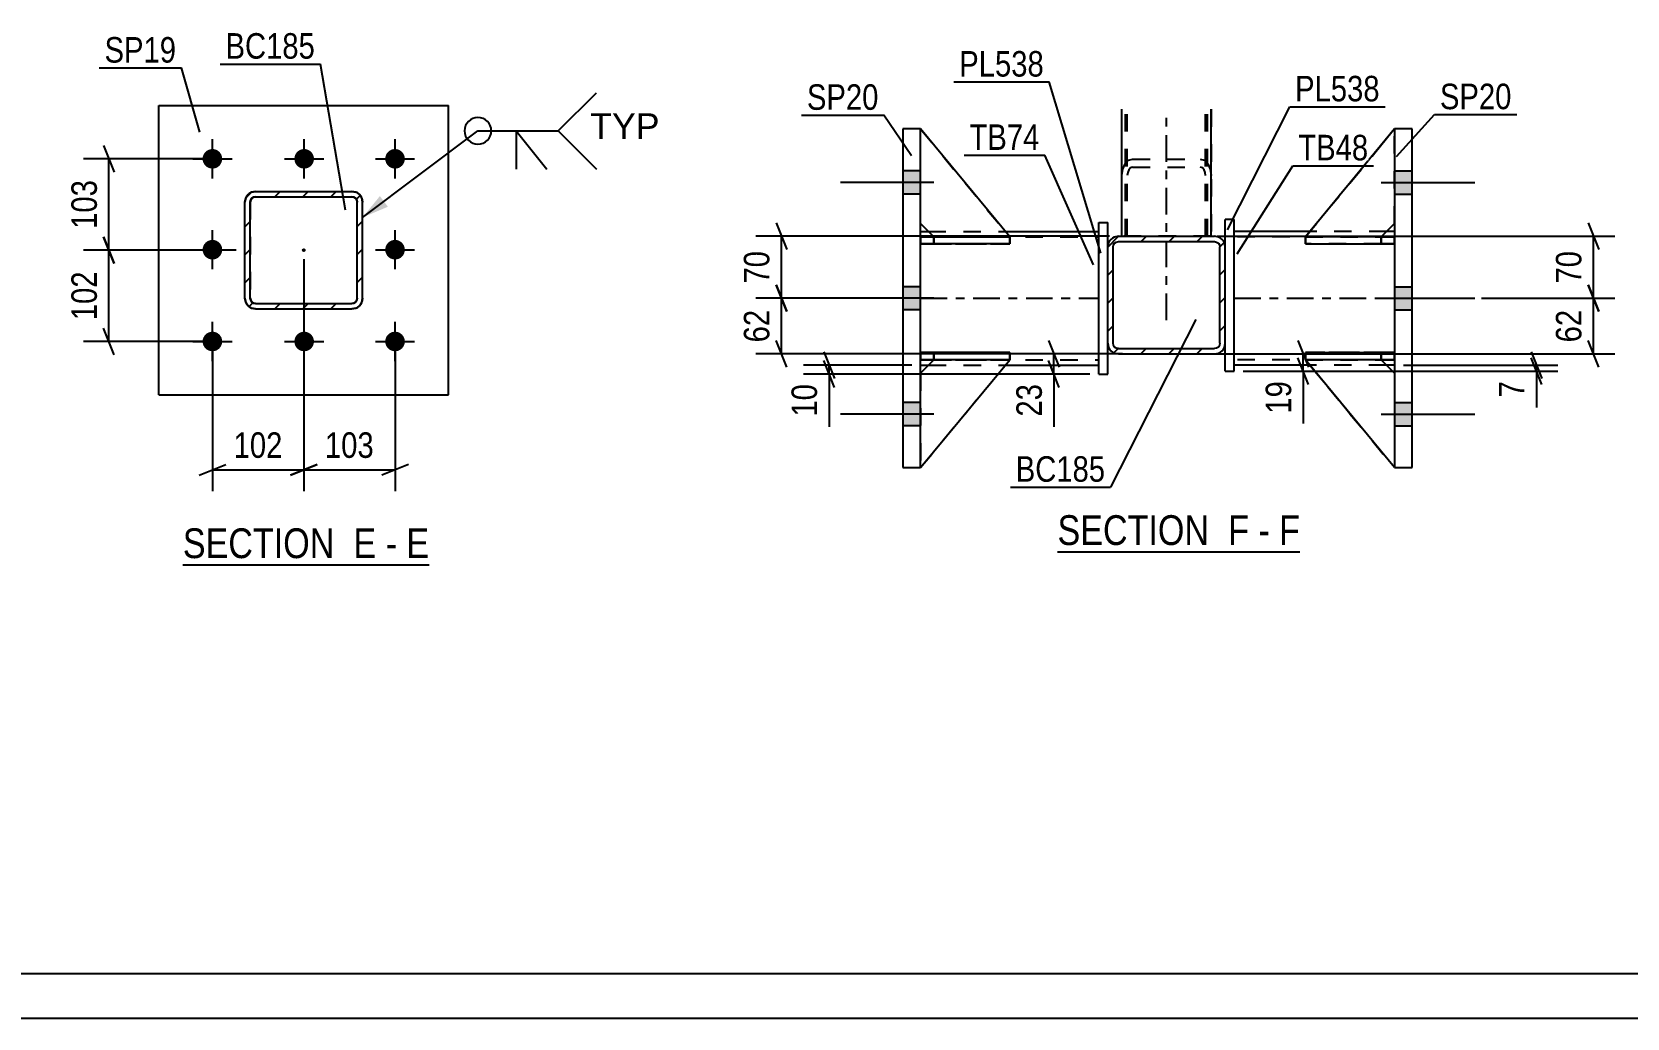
# Model space of a CAD drawing. Header units: millimetres. Extents: x -74 to 767, y -429 to 165.
# Drawn here: x 147.7 to 326.8, y -429 to -318.3 of the extents above; entities that cross this region are included whole.
import ezdxf

# ---------------------------------------------------------------- set-up
doc = ezdxf.new("R2010")
doc.units = ezdxf.units.MM
doc.linetypes.add('DXK_LINE_DOT2', pattern=[3.9198, 1.9599, -1.9599])
doc.linetypes.add('DXK_LINE_DOT3', pattern=[5.9187, 2.979, -0.9799, 0.9799, -0.9799])
doc.styles.add('Arial', font='ARIAL.TTF', dxfattribs={"height": 0.2})
doc.styles.add('Arial Narrow', font='ARIALN.TTF', dxfattribs={"height": 0.2})

# ---------------------------------------------------------------- blocks, each defined once
blk = doc.blocks.new('Unknown-814185593-18 - 1701')
at = {"color": 6, "linetype": 'Continuous'}
blk.add_line((262.83, -376.61), (290.04, -376.61), dxfattribs=at)
at = {"color": 0, "linetype": 'Continuous'}
for points in [[(280.94, -375.86), (280.94, -372.36), (262.83, -372.36), (262.83, -375.86)], [(284.33, -375.86), (284.33, -372.36), (281.99, -372.36), (281.99, -375.86)], [(286.65, -375.86), (286.65, -372.36), (285.38, -372.36), (285.38, -375.86)], [(290.04, -375.86), (290.04, -372.36), (287.7, -372.36), (287.7, -375.86)]]:
    blk.add_wipeout(points, dxfattribs=at)
at = {"color": 7, "linetype": 'Continuous', "style": 'Arial Narrow'}
for s, p in [('SECTION ', (262.83, -375.86)), ('F', (281.99, -375.86)), ('F', (287.7, -375.86)), ('-', (285.38, -375.86))]:
    blk.add_text(s, height=3.34, dxfattribs=at).set_placement(p)
blk = doc.blocks.new('Unknown-814185593-1133')
at = {"color": 5, "linetype": 'Continuous'}
for p, q in [((-69.32, -423.95), (761.68, -423.95)), ((-74.32, -428.95), (766.68, -428.95))]:
    blk.add_line(p, q, dxfattribs=at)
blk = doc.blocks.new('Unknown-814185593-14 - 1373')
at = {"color": 6, "linetype": 'Continuous'}
blk.add_line((164.64, -378.08), (192.29, -378.08), dxfattribs=at)
at = {"color": 0, "linetype": 'Continuous'}
for points in [[(182.75, -377.33), (182.75, -373.83), (164.64, -373.83), (164.64, -377.33)], [(186.36, -377.33), (186.36, -373.83), (183.8, -373.83), (183.8, -377.33)], [(188.68, -377.33), (188.68, -373.83), (187.41, -373.83), (187.41, -377.33)], [(192.29, -377.33), (192.29, -373.83), (189.73, -373.83), (189.73, -377.33)]]:
    blk.add_wipeout(points, dxfattribs=at)
at = {"color": 7, "linetype": 'Continuous', "style": 'Arial Narrow'}
for s, p in [('SECTION ', (164.64, -377.33)), ('E', (183.8, -377.33)), ('E', (189.73, -377.33)), ('-', (187.41, -377.33))]:
    blk.add_text(s, height=3.34, dxfattribs=at).set_placement(p)
blk = doc.blocks.new('Part-814185593-1867 - 1701')
at = {"color": 2, "linetype": 'Continuous'}
for p, q in [((247.46, -340.67), (248.35, -340.67)), ((256.96, -340.67), (267.46, -340.67)), ((247.46, -355.67), (248.37, -355.67)), ((256.97, -355.67), (267.46, -355.67))]:
    blk.add_line(p, q, dxfattribs=at)
at = {"color": 7, "linetype": 'DXK_LINE_DOT2'}
for p, q in [((247.46, -355.67), (247.46, -340.67)), ((247.46, -341.27), (267.46, -341.27)), ((248.35, -340.67), (256.96, -340.67)), ((267.46, -355.67), (267.46, -340.67)), ((247.46, -355.07), (267.46, -355.07)), ((248.37, -355.67), (256.97, -355.67))]:
    blk.add_line(p, q, dxfattribs=at)
at = {"color": 7, "linetype": 'DXK_LINE_DOT3'}
blk.add_line((247.46, -348.17), (267.46, -348.17), dxfattribs=at)
blk = doc.blocks.new('Bolt-814185593-1740 - 1701')
at = {"linetype": 'Continuous'}
for points in [[(302.66, -336.47), (302.66, -333.87), (300.66, -333.87), (300.66, -336.47)], [(302.66, -336.47), (302.66, -333.87), (300.66, -333.87), (300.66, -336.47)], [(302.66, -336.47), (302.66, -333.87), (300.66, -333.87), (300.66, -336.47)], [(302.66, -349.47), (302.66, -346.87), (300.66, -346.87), (300.66, -349.47)], [(302.66, -349.47), (302.66, -346.87), (300.66, -346.87), (300.66, -349.47)], [(302.66, -362.47), (302.66, -359.87), (300.66, -359.87), (300.66, -362.47)], [(302.66, -362.47), (302.66, -359.87), (300.66, -359.87), (300.66, -362.47)], [(302.66, -362.47), (302.66, -359.87), (300.66, -359.87), (300.66, -362.47)]]:
    blk.add_hatch(color=1, dxfattribs=at).paths.add_polyline_path(points)
at = {"color": 1, "linetype": 'Continuous'}
for p, q in [((300.66, -333.87), (302.66, -333.87)), ((300.66, -333.87), (302.66, -333.87)), ((300.66, -333.87), (302.66, -333.87)), ((299.16, -335.17), (309.66, -335.17)), ((299.16, -335.17), (309.66, -335.17)), ((299.16, -335.17), (309.66, -335.17)), ((300.66, -336.47), (302.66, -336.47)), ((300.66, -336.47), (302.66, -336.47)), ((300.66, -336.47), (302.66, -336.47)), ((300.66, -346.87), (302.66, -346.87)), ((300.66, -346.87), (302.66, -346.87)), ((299.16, -348.17), (309.66, -348.17)), ((299.16, -348.17), (309.66, -348.17)), ((300.66, -349.47), (302.66, -349.47)), ((300.66, -349.47), (302.66, -349.47)), ((300.66, -359.87), (302.66, -359.87)), ((300.66, -359.87), (302.66, -359.87)), ((300.66, -359.87), (302.66, -359.87)), ((299.16, -361.17), (309.66, -361.17)), ((299.16, -361.17), (309.66, -361.17)), ((299.16, -361.17), (309.66, -361.17)), ((300.66, -362.47), (302.66, -362.47)), ((300.66, -362.47), (302.66, -362.47)), ((300.66, -362.47), (302.66, -362.47))]:
    blk.add_line(p, q, dxfattribs=at)
blk = doc.blocks.new('Part-814185593-1836 - 1701')
at = {"color": 2, "linetype": 'Continuous'}
for p, q in [((302.66, -329.17), (300.66, -329.17)), ((300.66, -329.17), (300.66, -367.17)), ((302.66, -367.17), (302.66, -329.17)), ((300.66, -367.17), (302.66, -367.17))]:
    blk.add_line(p, q, dxfattribs=at)
blk = doc.blocks.new('Bolt-814185593-1739 - 1701')
at = {"linetype": 'Continuous'}
for points in [[(247.46, -336.47), (247.46, -333.87), (245.46, -333.87), (245.46, -336.47)], [(247.46, -336.47), (247.46, -333.87), (245.46, -333.87), (245.46, -336.47)], [(247.46, -336.47), (247.46, -333.87), (245.46, -333.87), (245.46, -336.47)], [(247.46, -349.47), (247.46, -346.87), (245.46, -346.87), (245.46, -349.47)], [(247.46, -349.47), (247.46, -346.87), (245.46, -346.87), (245.46, -349.47)], [(247.46, -362.47), (247.46, -359.87), (245.46, -359.87), (245.46, -362.47)], [(247.46, -362.47), (247.46, -359.87), (245.46, -359.87), (245.46, -362.47)], [(247.46, -362.47), (247.46, -359.87), (245.46, -359.87), (245.46, -362.47)]]:
    blk.add_hatch(color=1, dxfattribs=at).paths.add_polyline_path(points)
at = {"color": 1, "linetype": 'Continuous'}
for p, q in [((247.46, -333.87), (245.46, -333.87)), ((247.46, -333.87), (245.46, -333.87)), ((247.46, -333.87), (245.46, -333.87)), ((248.96, -335.17), (238.46, -335.17)), ((248.96, -335.17), (238.46, -335.17)), ((248.96, -335.17), (238.46, -335.17)), ((247.46, -336.47), (245.46, -336.47)), ((247.46, -336.47), (245.46, -336.47)), ((247.46, -336.47), (245.46, -336.47)), ((247.46, -346.87), (245.46, -346.87)), ((247.46, -346.87), (245.46, -346.87)), ((248.96, -348.17), (238.46, -348.17)), ((248.96, -348.17), (238.46, -348.17)), ((247.46, -349.47), (245.46, -349.47)), ((247.46, -349.47), (245.46, -349.47)), ((247.46, -359.87), (245.46, -359.87)), ((247.46, -359.87), (245.46, -359.87)), ((247.46, -359.87), (245.46, -359.87)), ((248.96, -361.17), (238.46, -361.17)), ((248.96, -361.17), (238.46, -361.17)), ((248.96, -361.17), (238.46, -361.17)), ((247.46, -362.47), (245.46, -362.47)), ((247.46, -362.47), (245.46, -362.47)), ((247.46, -362.47), (245.46, -362.47))]:
    blk.add_line(p, q, dxfattribs=at)
blk = doc.blocks.new('Part-814185593-1831 - 1701')
at = {"color": 2, "linetype": 'Continuous'}
for p, q in [((245.46, -329.17), (245.46, -367.17)), ((247.46, -329.17), (245.46, -329.17)), ((247.46, -367.17), (247.46, -329.17)), ((245.46, -367.17), (247.46, -367.17))]:
    blk.add_line(p, q, dxfattribs=at)
blk = doc.blocks.new('Part-814185593-1837 - 1701')
at = {"color": 2, "linetype": 'Continuous'}
for p, q in [((247.46, -342.07), (247.46, -341.27)), ((247.46, -341.27), (256.21, -341.27)), ((257.46, -341.27), (257.45, -341.27)), ((257.46, -342.07), (257.46, -341.27)), ((257.46, -342.07), (247.46, -342.07)), ((247.46, -342.07), (247.46, -342.07))]:
    blk.add_line(p, q, dxfattribs=at)
at = {"color": 7, "linetype": 'DXK_LINE_DOT2'}
for p, q in [((248.96, -341.27), (247.46, -341.27)), ((248.96, -342.07), (248.96, -341.27)), ((248.96, -341.27), (257.45, -341.27)), ((247.46, -342.07), (248.96, -342.07)), ((248.96, -342.07), (257.46, -342.07))]:
    blk.add_line(p, q, dxfattribs=at)
blk = doc.blocks.new('Part-814185593-1838 - 1701')
at = {"color": 2, "linetype": 'Continuous'}
for p, q in [((247.46, -355.07), (247.46, -354.27)), ((257.46, -354.27), (247.46, -354.27)), ((257.46, -355.07), (257.46, -354.27)), ((257.46, -355.07), (247.46, -355.07)), ((247.46, -355.07), (247.46, -355.07))]:
    blk.add_line(p, q, dxfattribs=at)
at = {"color": 7, "linetype": 'DXK_LINE_DOT2'}
for p, q in [((248.96, -354.27), (247.46, -354.27)), ((248.96, -355.07), (248.96, -354.27)), ((257.46, -354.27), (248.96, -354.27)), ((247.46, -355.07), (248.96, -355.07)), ((248.96, -355.07), (257.46, -355.07))]:
    blk.add_line(p, q, dxfattribs=at)
blk = doc.blocks.new('Part-814185593-1903 - 1701')
at = {"linetype": 'Continuous'}
h = blk.add_hatch(dxfattribs=at)
h.set_pattern_fill('', scale=0.7, style=0, pattern_type=0)
h.set_pattern_definition([(45, (269.663, -341.2146), (-1.57154, 1.57154), [])])
h.paths.add_polyline_path([(280.46, -341.21), (269.66, -341.21), (269.2, -341.31), (268.81, -341.57), (268.55, -341.96), (268.46, -342.41), (268.46, -353.21), (268.55, -353.67), (268.81, -354.06), (269.2, -354.32), (269.66, -354.41), (280.46, -354.41), (280.92, -354.32), (281.31, -354.06), (281.57, -353.67), (281.66, -353.21), (281.66, -342.41), (281.57, -341.96), (281.31, -341.57), (280.92, -341.31)])
h.paths.add_polyline_path([(281.02, -342.18), (281.06, -342.41), (281.06, -353.21), (281.02, -353.44), (280.89, -353.64), (280.69, -353.77), (280.46, -353.81), (269.66, -353.81), (269.43, -353.77), (269.24, -353.64), (269.11, -353.44), (269.06, -353.21), (269.06, -342.41), (269.11, -342.18), (269.24, -341.99), (269.43, -341.86), (269.66, -341.81), (280.46, -341.81), (280.69, -341.86), (280.89, -341.99)])
at = {"color": 2, "linetype": 'Continuous'}
for p, q in [((268.55, -341.96), (268.46, -342.41)), ((269.11, -342.18), (269.24, -341.99)), ((269.66, -341.21), (269.2, -341.31)), ((269.24, -341.99), (269.43, -341.86)), ((269.43, -341.86), (269.66, -341.81)), ((269.66, -341.21), (269.66, -341.21)), ((269.66, -341.21), (280.46, -341.21)), ((269.66, -341.81), (269.66, -341.81)), ((269.66, -341.81), (280.46, -341.81)), ((280.46, -341.21), (280.46, -341.21)), ((280.92, -341.31), (280.46, -341.21)), ((280.46, -341.81), (280.46, -341.81)), ((280.46, -341.81), (280.69, -341.86)), ((280.69, -341.86), (280.89, -341.99)), ((280.89, -341.99), (281.02, -342.18)), ((281.66, -342.41), (281.57, -341.96)), ((268.46, -342.41), (268.46, -342.41)), ((268.46, -353.21), (268.46, -342.41)), ((269.06, -342.41), (269.11, -342.18)), ((269.06, -342.41), (269.06, -342.41)), ((269.06, -353.21), (269.06, -342.41)), ((281.02, -342.18), (281.06, -342.41)), ((281.06, -342.41), (281.06, -342.41)), ((281.06, -353.21), (281.06, -342.41)), ((281.66, -342.41), (281.66, -342.41)), ((281.66, -353.21), (281.66, -342.41)), ((268.46, -353.21), (268.46, -353.21)), ((268.46, -353.21), (268.55, -353.67)), ((269.06, -353.21), (269.06, -353.21)), ((269.11, -353.44), (269.06, -353.21)), ((269.24, -353.64), (269.11, -353.44)), ((269.2, -354.32), (269.66, -354.41)), ((269.43, -353.77), (269.24, -353.64)), ((269.66, -353.81), (269.43, -353.77)), ((269.66, -353.81), (269.66, -353.81)), ((269.66, -353.81), (280.46, -353.81)), ((269.66, -354.41), (269.66, -354.41)), ((269.66, -354.41), (280.46, -354.41)), ((280.69, -353.77), (280.46, -353.81)), ((280.46, -353.81), (280.46, -353.81)), ((280.46, -354.41), (280.92, -354.32)), ((280.46, -354.41), (280.46, -354.41)), ((280.89, -353.64), (280.69, -353.77)), ((281.02, -353.44), (280.89, -353.64)), ((281.06, -353.21), (281.02, -353.44)), ((281.06, -353.21), (281.06, -353.21)), ((281.57, -353.67), (281.66, -353.21)), ((281.66, -353.21), (281.66, -353.21))]:
    blk.add_line(p, q, dxfattribs=at)
at = {"color": 7, "linetype": 'DXK_LINE_DOT3'}
blk.add_line((275.06, -347.81), (275.06, -347.81), dxfattribs=at)
at = {"color": 2, "linetype": 'Continuous'}
for centre, start, end in [((269.66, -342.41), 112.5, 157.5), ((280.46, -342.41), 22.5, 67.5), ((269.66, -353.21), 202.5, 247.5), ((280.46, -353.21), 292.5, 337.5)]:
    blk.add_arc(centre, 1.2, start, end, dxfattribs=at)
blk = doc.blocks.new('Part-814185593-1839 - 1701')
at = {"color": 7, "linetype": 'DXK_LINE_DOT2'}
for p, q in [((247.46, -341.27), (248.96, -341.27)), ((257.23, -341.27), (247.46, -341.27)), ((247.46, -341.27), (247.46, -341.27)), ((247.46, -341.27), (247.46, -342.07)), ((247.46, -341.27), (247.46, -342.07)), ((248.96, -341.27), (257.46, -341.27)), ((248.96, -341.27), (248.96, -342.07)), ((257.46, -341.27), (257.46, -342.07)), ((248.96, -342.07), (247.46, -342.07)), ((247.46, -342.07), (257.46, -342.07)), ((247.46, -342.07), (247.46, -342.07)), ((257.46, -342.07), (248.96, -342.07))]:
    blk.add_line(p, q, dxfattribs=at)
blk = doc.blocks.new('Part-814185593-1840 - 1701')
at = {"color": 7, "linetype": 'DXK_LINE_DOT2'}
for p, q in [((247.46, -354.27), (248.96, -354.27)), ((257.46, -354.27), (247.46, -354.27)), ((247.46, -354.27), (247.46, -354.27)), ((247.46, -354.27), (247.46, -355.07)), ((247.46, -354.27), (247.46, -355.07)), ((248.96, -354.27), (257.46, -354.27)), ((248.96, -354.27), (248.96, -355.07)), ((257.46, -354.27), (257.46, -355.07)), ((248.96, -355.07), (247.46, -355.07)), ((247.46, -355.07), (257.46, -355.07)), ((247.46, -355.07), (247.46, -355.07)), ((257.46, -355.07), (248.96, -355.07))]:
    blk.add_line(p, q, dxfattribs=at)
blk = doc.blocks.new('Part-814185593-1841 - 1701')
at = {"color": 2, "linetype": 'Continuous'}
for p, q in [((247.46, -329.17), (247.46, -329.17)), ((247.46, -329.17), (247.46, -329.17)), ((257.46, -341.28), (247.46, -329.17)), ((248.95, -341.27), (247.46, -339.78)), ((256.21, -341.28), (257.46, -341.28)), ((257.46, -341.28), (257.46, -341.28))]:
    blk.add_line(p, q, dxfattribs=at)
at = {"color": 7, "linetype": 'DXK_LINE_DOT2'}
for p, q in [((247.46, -339.78), (247.46, -329.17)), ((247.46, -329.17), (257.46, -341.28)), ((248.96, -341.28), (247.46, -339.78)), ((248.96, -341.28), (248.95, -341.27)), ((257.46, -341.28), (248.96, -341.28)), ((248.96, -341.28), (248.96, -341.28)), ((248.96, -341.28), (256.21, -341.28))]:
    blk.add_line(p, q, dxfattribs=at)
blk = doc.blocks.new('Part-814185593-1842 - 1701')
at = {"color": 7, "linetype": 'DXK_LINE_DOT2'}
for p, q in [((247.46, -339.78), (247.46, -329.17)), ((247.46, -329.17), (257.46, -341.28)), ((247.46, -329.17), (257.46, -341.28)), ((248.96, -341.28), (247.46, -339.78)), ((248.96, -341.28), (247.46, -339.78)), ((257.46, -341.28), (248.96, -341.28)), ((248.96, -341.28), (248.96, -341.28)), ((248.96, -341.28), (257.46, -341.28)), ((257.46, -341.28), (257.46, -341.28))]:
    blk.add_line(p, q, dxfattribs=at)
blk = doc.blocks.new('Part-814185593-1843 - 1701')
at = {"color": 2, "linetype": 'Continuous'}
for p, q in [((248.96, -355.08), (247.46, -356.58)), ((247.46, -367.17), (257.46, -355.08)), ((257.46, -355.08), (248.96, -355.08)), ((248.96, -355.08), (248.96, -355.08)), ((257.46, -355.08), (257.46, -355.08))]:
    blk.add_line(p, q, dxfattribs=at)
at = {"color": 7, "linetype": 'DXK_LINE_DOT2'}
for p, q in [((247.46, -356.58), (248.96, -355.08)), ((247.46, -367.17), (257.46, -355.08)), ((248.96, -355.08), (257.46, -355.08)), ((247.46, -356.58), (247.46, -367.17))]:
    blk.add_line(p, q, dxfattribs=at)
blk = doc.blocks.new('Part-814185593-1844 - 1701')
at = {"color": 7, "linetype": 'DXK_LINE_DOT2'}
for p, q in [((248.96, -355.08), (247.46, -356.58)), ((247.46, -367.17), (257.46, -355.08)), ((247.46, -356.58), (248.96, -355.08)), ((247.46, -367.17), (257.46, -355.08)), ((257.46, -355.08), (248.96, -355.08)), ((248.96, -355.08), (248.96, -355.08)), ((248.96, -355.08), (257.46, -355.08)), ((257.46, -355.08), (257.46, -355.08)), ((247.46, -356.58), (247.46, -367.17))]:
    blk.add_line(p, q, dxfattribs=at)
blk = doc.blocks.new('Part-814185593-1845 - 1701')
at = {"color": 2, "linetype": 'Continuous'}
for p, q in [((290.67, -341.27), (290.66, -341.27)), ((290.66, -341.27), (290.66, -342.07)), ((300.66, -341.27), (291.91, -341.27)), ((300.66, -341.27), (300.66, -341.27)), ((300.66, -341.27), (300.66, -342.07)), ((290.66, -342.07), (300.66, -342.07))]:
    blk.add_line(p, q, dxfattribs=at)
at = {"color": 7, "linetype": 'DXK_LINE_DOT2'}
for p, q in [((291.91, -341.27), (290.67, -341.27)), ((299.16, -341.27), (290.67, -341.27)), ((299.16, -341.27), (300.66, -341.27)), ((299.16, -341.27), (299.16, -342.07)), ((300.66, -341.27), (300.66, -341.27)), ((290.66, -342.07), (299.16, -342.07)), ((299.16, -342.07), (300.66, -342.07))]:
    blk.add_line(p, q, dxfattribs=at)
blk = doc.blocks.new('Part-814185593-1846 - 1701')
at = {"color": 2, "linetype": 'Continuous'}
for p, q in [((290.66, -354.27), (300.66, -354.27)), ((290.66, -354.27), (290.66, -355.07)), ((300.66, -354.27), (300.66, -354.27)), ((300.66, -355.07), (300.66, -354.27)), ((300.66, -355.07), (290.66, -355.07))]:
    blk.add_line(p, q, dxfattribs=at)
at = {"color": 7, "linetype": 'DXK_LINE_DOT2'}
for p, q in [((299.16, -354.27), (290.66, -354.27)), ((300.66, -354.27), (299.16, -354.27)), ((299.16, -354.27), (299.16, -355.07)), ((300.66, -354.27), (300.66, -354.27)), ((290.66, -355.07), (299.16, -355.07)), ((299.16, -355.07), (300.66, -355.07))]:
    blk.add_line(p, q, dxfattribs=at)
blk = doc.blocks.new('Part-814185593-1847 - 1701')
at = {"color": 7, "linetype": 'DXK_LINE_DOT2'}
for p, q in [((290.66, -342.07), (290.66, -341.27)), ((290.66, -341.27), (299.16, -341.27)), ((300.66, -341.27), (290.66, -341.27)), ((299.16, -342.07), (299.16, -341.27)), ((299.16, -341.27), (300.66, -341.27)), ((300.66, -342.07), (300.66, -341.27)), ((300.66, -342.07), (300.66, -341.27)), ((300.66, -341.27), (300.66, -341.27)), ((299.16, -342.07), (290.66, -342.07)), ((290.66, -342.07), (300.66, -342.07)), ((300.66, -342.07), (299.16, -342.07)), ((300.66, -342.07), (300.66, -342.07))]:
    blk.add_line(p, q, dxfattribs=at)
blk = doc.blocks.new('Part-814185593-1848 - 1701')
at = {"color": 7, "linetype": 'DXK_LINE_DOT2'}
for p, q in [((290.66, -355.07), (290.66, -354.27)), ((290.66, -354.27), (299.16, -354.27)), ((300.66, -354.27), (290.66, -354.27)), ((299.16, -355.07), (299.16, -354.27)), ((299.16, -354.27), (300.66, -354.27)), ((300.66, -355.07), (300.66, -354.27)), ((300.66, -355.07), (300.66, -354.27)), ((300.66, -354.27), (300.66, -354.27)), ((299.16, -355.07), (290.66, -355.07)), ((290.66, -355.07), (300.66, -355.07)), ((300.66, -355.07), (299.16, -355.07)), ((300.66, -355.07), (300.66, -355.07))]:
    blk.add_line(p, q, dxfattribs=at)
blk = doc.blocks.new('Part-814185593-1913 - 1701')
at = {"color": 2, "linetype": 'Continuous'}
for p, q in [((270.06, -341.21), (270.06, -326.96)), ((280.06, -341.21), (280.06, -326.96))]:
    blk.add_line(p, q, dxfattribs=at)
at = {"color": 7, "linetype": 'DXK_LINE_DOT2'}
for p, q in [((270.66, -341.21), (270.66, -326.96)), ((279.46, -341.21), (279.46, -326.96)), ((270.41, -333.08), (270.8, -332.68)), ((270.8, -332.68), (271.26, -332.54)), ((271.26, -332.54), (278.86, -332.54)), ((278.86, -332.54), (279.32, -332.68)), ((279.32, -332.68), (279.71, -333.08)), ((270.06, -334.4), (270.15, -333.69)), ((270.15, -333.69), (270.41, -333.08)), ((270.71, -334.04), (270.66, -334.4)), ((270.84, -333.74), (270.71, -334.04)), ((271.03, -333.54), (270.84, -333.74)), ((271.26, -333.47), (271.03, -333.54)), ((271.26, -333.47), (278.86, -333.47)), ((279.09, -333.54), (278.86, -333.47)), ((279.29, -333.74), (279.09, -333.54)), ((279.42, -334.04), (279.29, -333.74)), ((279.46, -334.4), (279.42, -334.04)), ((279.71, -333.08), (279.97, -333.69)), ((279.97, -333.69), (280.06, -334.4)), ((280.06, -341.21), (270.06, -341.21))]:
    blk.add_line(p, q, dxfattribs=at)
blk = doc.blocks.new('Part-814185593-1849 - 1701')
at = {"color": 2, "linetype": 'Continuous'}
for p, q in [((300.66, -329.17), (290.66, -341.28)), ((300.66, -329.17), (300.66, -329.17)), ((300.66, -329.17), (300.66, -329.17)), ((299.17, -341.27), (300.66, -339.78)), ((291.91, -341.28), (290.66, -341.28)), ((290.66, -341.28), (290.66, -341.28))]:
    blk.add_line(p, q, dxfattribs=at)
at = {"color": 7, "linetype": 'DXK_LINE_DOT2'}
for p, q in [((300.66, -329.17), (290.66, -341.28)), ((300.66, -339.78), (300.66, -329.17)), ((299.16, -341.28), (300.66, -339.78)), ((299.16, -341.28), (290.66, -341.28)), ((299.16, -341.28), (291.91, -341.28)), ((299.16, -341.28), (299.17, -341.27)), ((299.16, -341.28), (299.16, -341.28))]:
    blk.add_line(p, q, dxfattribs=at)
blk = doc.blocks.new('Part-814185593-1914 - 1701')
at = {"color": 7, "linetype": 'DXK_LINE_DOT2'}
for p, q in [((270.06, -341.21), (270.06, -326.96)), ((270.46, -341.21), (270.46, -326.96)), ((279.66, -341.21), (279.66, -326.96)), ((280.06, -326.96), (280.06, -341.21)), ((280.06, -341.21), (270.06, -341.21))]:
    blk.add_line(p, q, dxfattribs=at)
at = {"color": 7, "linetype": 'DXK_LINE_DOT3'}
blk.add_line((275.06, -350.61), (275.06, -326.96), dxfattribs=at)
blk = doc.blocks.new('Part-814185593-1850 - 1701')
at = {"color": 7, "linetype": 'DXK_LINE_DOT2'}
for p, q in [((300.66, -329.17), (290.66, -341.28)), ((290.66, -341.28), (300.66, -329.17)), ((300.66, -339.78), (300.66, -329.17)), ((299.16, -341.28), (300.66, -339.78)), ((299.16, -341.28), (300.66, -339.78)), ((290.66, -341.28), (299.16, -341.28)), ((290.66, -341.28), (290.66, -341.28)), ((299.16, -341.28), (290.66, -341.28)), ((299.16, -341.28), (299.16, -341.28))]:
    blk.add_line(p, q, dxfattribs=at)
blk = doc.blocks.new('Part-814185593-1851 - 1701')
at = {"color": 2, "linetype": 'Continuous'}
for p, q in [((290.66, -355.08), (290.66, -355.08)), ((299.16, -355.08), (290.66, -355.08)), ((300.66, -367.17), (290.66, -355.08)), ((299.16, -355.08), (299.16, -355.08)), ((299.16, -355.08), (300.66, -356.58))]:
    blk.add_line(p, q, dxfattribs=at)
at = {"color": 7, "linetype": 'DXK_LINE_DOT2'}
for p, q in [((290.66, -355.08), (299.16, -355.08)), ((300.66, -367.17), (290.66, -355.08)), ((299.16, -355.08), (300.66, -356.58)), ((300.66, -356.58), (300.66, -367.17))]:
    blk.add_line(p, q, dxfattribs=at)
blk = doc.blocks.new('Part-814185593-1852 - 1701')
at = {"color": 7, "linetype": 'DXK_LINE_DOT2'}
for p, q in [((290.66, -355.08), (299.16, -355.08)), ((300.66, -367.17), (290.66, -355.08)), ((290.66, -355.08), (290.66, -355.08)), ((299.16, -355.08), (290.66, -355.08)), ((290.66, -355.08), (300.66, -367.17)), ((299.16, -355.08), (300.66, -356.58)), ((299.16, -355.08), (299.16, -355.08)), ((300.66, -356.58), (299.16, -355.08)), ((300.66, -356.58), (300.66, -367.17))]:
    blk.add_line(p, q, dxfattribs=at)
blk = doc.blocks.new('Part-814185593-1882 - 1701')
at = {"color": 2, "linetype": 'Continuous'}
for p, q in [((267.46, -356.67), (267.46, -339.67)), ((267.46, -339.67), (268.46, -339.67)), ((268.46, -342.42), (268.46, -339.67)), ((268.46, -356.67), (268.46, -353.21)), ((267.46, -356.67), (268.46, -356.67))]:
    blk.add_line(p, q, dxfattribs=at)
at = {"color": 7, "linetype": 'DXK_LINE_DOT2'}
blk.add_line((268.46, -353.21), (268.46, -342.42), dxfattribs=at)
blk = doc.blocks.new('Part-814185593-1887 - 1701')
at = {"color": 2, "linetype": 'Continuous'}
for p, q in [((282.66, -339.34), (281.66, -339.34)), ((281.66, -342.41), (281.66, -339.34)), ((282.66, -356.34), (282.66, -339.34)), ((281.66, -356.34), (281.66, -353.21)), ((281.66, -356.34), (282.66, -356.34))]:
    blk.add_line(p, q, dxfattribs=at)
at = {"color": 7, "linetype": 'DXK_LINE_DOT2'}
blk.add_line((281.66, -353.21), (281.66, -342.41), dxfattribs=at)
blk = doc.blocks.new('Part-814185593-1892 - 1701')
at = {"color": 2, "linetype": 'Continuous'}
for p, q in [((291.16, -340.67), (282.66, -340.67)), ((300.66, -340.67), (299.77, -340.67)), ((291.15, -355.67), (282.66, -355.67)), ((300.66, -355.67), (299.75, -355.67))]:
    blk.add_line(p, q, dxfattribs=at)
at = {"color": 7, "linetype": 'DXK_LINE_DOT2'}
for p, q in [((282.66, -355.67), (282.66, -340.67)), ((300.66, -341.27), (282.66, -341.27)), ((299.77, -340.67), (291.16, -340.67)), ((300.66, -340.67), (300.66, -355.67)), ((300.66, -355.07), (282.66, -355.07)), ((299.75, -355.67), (291.15, -355.67))]:
    blk.add_line(p, q, dxfattribs=at)
at = {"color": 7, "linetype": 'DXK_LINE_DOT3'}
blk.add_line((282.66, -348.17), (300.66, -348.17), dxfattribs=at)
blk = doc.blocks.new('Part-814185593-1401 - 1373')
at = {"linetype": 'Continuous'}
h = blk.add_hatch(dxfattribs=at)
h.set_pattern_fill('', scale=0.7, style=0, pattern_type=0)
h.set_pattern_definition([(45, (172.3513, -336.2572), (-1.57154, 1.57154), [])])
h.paths.add_polyline_path([(172.81, -336.17), (172.35, -336.26), (171.96, -336.52), (171.7, -336.91), (171.61, -337.37), (171.61, -348.17), (171.7, -348.63), (171.96, -349.01), (172.35, -349.27), (172.81, -349.37), (183.61, -349.37), (184.07, -349.27), (184.46, -349.01), (184.72, -348.63), (184.81, -348.17), (184.81, -337.37), (184.72, -336.91), (184.46, -336.52), (184.07, -336.26), (183.61, -336.17)])
h.paths.add_polyline_path([(183.61, -336.77), (183.84, -336.81), (184.03, -336.94), (184.16, -337.14), (184.21, -337.37), (184.21, -348.17), (184.16, -348.4), (184.03, -348.59), (183.84, -348.72), (183.61, -348.77), (172.81, -348.77), (172.58, -348.72), (172.39, -348.59), (172.26, -348.4), (172.21, -348.17), (172.21, -337.37), (172.26, -337.14), (172.39, -336.94), (172.58, -336.81), (172.81, -336.77)])
blk.add_hatch(color=30, dxfattribs=at).paths.add_polyline_path([(178.21, -342.87, -1), (178.21, -342.67, -1)])
at = {"color": 7, "linetype": 'DXK_LINE_DOT2'}
for p, q in [((172.35, -336.26), (172.81, -336.17)), ((172.81, -336.17), (183.61, -336.17)), ((183.61, -336.17), (184.07, -336.26)), ((171.61, -337.37), (171.7, -336.91)), ((171.61, -348.17), (171.61, -337.37)), ((172.26, -337.14), (172.21, -337.37)), ((172.21, -337.37), (172.21, -348.17)), ((172.39, -336.94), (172.26, -337.14)), ((172.58, -336.81), (172.39, -336.94)), ((172.81, -336.77), (172.58, -336.81)), ((172.81, -336.77), (183.61, -336.77)), ((183.84, -336.81), (183.61, -336.77)), ((184.03, -336.94), (183.84, -336.81)), ((184.16, -337.14), (184.03, -336.94)), ((184.21, -337.37), (184.16, -337.14)), ((184.21, -348.17), (184.21, -337.37)), ((184.72, -336.91), (184.81, -337.37)), ((184.81, -348.17), (184.81, -337.37)), ((171.7, -348.63), (171.61, -348.17)), ((172.21, -348.17), (172.26, -348.4)), ((172.26, -348.4), (172.39, -348.59)), ((172.39, -348.59), (172.58, -348.72)), ((172.58, -348.72), (172.81, -348.77)), ((172.81, -348.77), (183.61, -348.77)), ((183.61, -348.77), (183.84, -348.72)), ((183.84, -348.72), (184.03, -348.59)), ((184.03, -348.59), (184.16, -348.4)), ((184.16, -348.4), (184.21, -348.17)), ((184.81, -348.17), (184.72, -348.63)), ((172.81, -349.37), (172.35, -349.27)), ((172.81, -349.37), (183.61, -349.37)), ((184.07, -349.27), (183.61, -349.37))]:
    blk.add_line(p, q, dxfattribs=at)
at = {"color": 2, "linetype": 'Continuous'}
for p, q in [((172.81, -336.17), (172.35, -336.26)), ((172.81, -336.17), (183.61, -336.17)), ((184.07, -336.26), (183.61, -336.17)), ((171.7, -336.91), (171.61, -337.37)), ((171.61, -348.17), (171.61, -337.37)), ((172.21, -337.37), (172.26, -337.14)), ((172.21, -348.17), (172.21, -337.37)), ((172.26, -337.14), (172.39, -336.94)), ((172.39, -336.94), (172.58, -336.81)), ((172.58, -336.81), (172.81, -336.77)), ((172.81, -336.77), (183.61, -336.77)), ((183.61, -336.77), (183.84, -336.81)), ((183.84, -336.81), (184.03, -336.94)), ((184.03, -336.94), (184.16, -337.14)), ((184.16, -337.14), (184.21, -337.37)), ((184.21, -348.17), (184.21, -337.37)), ((184.81, -337.37), (184.72, -336.91)), ((184.81, -348.17), (184.81, -337.37)), ((171.61, -348.17), (171.7, -348.63)), ((172.26, -348.4), (172.21, -348.17)), ((172.39, -348.59), (172.26, -348.4)), ((172.58, -348.72), (172.39, -348.59)), ((172.81, -348.77), (172.58, -348.72)), ((172.81, -348.77), (183.61, -348.77)), ((183.84, -348.72), (183.61, -348.77)), ((184.03, -348.59), (183.84, -348.72)), ((184.16, -348.4), (184.03, -348.59)), ((184.21, -348.17), (184.16, -348.4)), ((184.72, -348.63), (184.81, -348.17)), ((172.35, -349.27), (172.81, -349.37)), ((172.81, -349.37), (183.61, -349.37)), ((183.61, -349.37), (184.07, -349.27))]:
    blk.add_line(p, q, dxfattribs=at)
at = {"color": 7, "linetype": 'DXK_LINE_DOT3'}
blk.add_line((178.21, -342.77), (178.21, -342.77), dxfattribs=at)
at = {"color": 30, "linetype": 'DXK_LINE_DOT3'}
blk.add_line((178.21, -342.77), (178.21, -342.77), dxfattribs=at)
at = {"color": 30, "linetype": 'Continuous'}
blk.add_circle((178.21, -342.77), 0.1, dxfattribs=at)
at = {"color": 7, "linetype": 'DXK_LINE_DOT2'}
for centre, start, end in [((172.81, -337.37), 112.5, 157.5), ((183.61, -337.37), 22.5, 67.5), ((172.81, -348.17), 202.5, 247.5), ((183.61, -348.17), 292.5, 337.5)]:
    blk.add_arc(centre, 1.2, start, end, dxfattribs=at)
at = {"color": 2, "linetype": 'Continuous'}
for centre, start, end in [((172.81, -337.37), 112.5, 157.5), ((183.61, -337.37), 22.5, 67.5), ((172.81, -348.17), 202.5, 247.5), ((183.61, -348.17), 292.5, 337.5)]:
    blk.add_arc(centre, 1.2, start, end, dxfattribs=at)
blk = doc.blocks.new('Part-814185593-1424 - 1373')
at = {"color": 2, "linetype": 'Continuous'}
for p, q in [((161.96, -359.02), (161.96, -326.52)), ((161.96, -326.52), (194.46, -326.52)), ((194.46, -359.02), (194.46, -326.52)), ((161.96, -359.02), (194.46, -359.02))]:
    blk.add_line(p, q, dxfattribs=at)
blk = doc.blocks.new('Bolt-814185593-1534 - 1373')
at = {"linetype": 'Continuous'}
for points in [[(167.96, -331.42, -1), (167.96, -333.62, -1)], [(178.26, -331.42, -1), (178.26, -333.62, -1)], [(188.46, -331.42, -1), (188.46, -333.62, -1)], [(167.96, -341.62, -1), (167.96, -343.82, -1)], [(188.46, -341.62, -1), (188.46, -343.82, -1)], [(167.96, -351.92, -1), (167.96, -354.12, -1)], [(178.26, -351.92, -1), (178.26, -354.12, -1)], [(188.46, -351.92, -1), (188.46, -354.12, -1)]]:
    blk.add_hatch(color=1, dxfattribs=at).paths.add_polyline_path(points)
at = {"color": 1, "linetype": 'Continuous'}
for p, q in [((167.96, -334.72), (167.96, -330.32)), ((178.26, -334.72), (178.26, -330.32)), ((188.46, -334.72), (188.46, -330.32)), ((165.76, -332.52), (170.16, -332.52)), ((176.06, -332.52), (180.46, -332.52)), ((186.26, -332.52), (190.66, -332.52)), ((167.96, -344.92), (167.96, -340.52)), ((188.46, -344.92), (188.46, -340.52)), ((165.76, -342.72), (170.16, -342.72)), ((186.26, -342.72), (190.66, -342.72)), ((167.96, -355.22), (167.96, -350.82)), ((178.26, -355.22), (178.26, -350.82)), ((188.46, -355.22), (188.46, -350.82)), ((165.76, -353.02), (170.16, -353.02)), ((176.06, -353.02), (180.46, -353.02)), ((186.26, -353.02), (190.66, -353.02))]:
    blk.add_line(p, q, dxfattribs=at)
blk = doc.blocks.new('StraightDimension-814185593-1995 - 1701')
at = {"color": 7, "linetype": 'Continuous'}
for p, q in [((270.11, -354.41), (259.57, -354.41)), ((261.82, -352.91), (263.02, -355.91)), ((262.42, -356.67), (262.42, -354.41)), ((263.02, -358.17), (261.82, -355.17)), ((266.46, -356.67), (259.57, -356.67))]:
    blk.add_line(p, q, dxfattribs=at)
at = {"color": 0}
blk.add_wipeout([(261.67, -357.2), (257.47, -357.2), (257.47, -362.05), (261.67, -362.05)], dxfattribs=at)
at = {"color": 7, "linetype": 'Continuous'}
blk.add_line((262.42, -356.67), (262.42, -362.58), dxfattribs=at)
blk.add_line((262.42, -356.67), (262.42, -362.58), dxfattribs=at)
at = {"color": 3, "style": 'Arial Narrow'}
blk.add_text('23', height=2.863, rotation=90.0002, dxfattribs=at).set_placement((261.07, -361.45))
blk = doc.blocks.new('StraightDimension-814185593-1973 - 1701')
at = {"color": 7, "linetype": 'Continuous'}
for p, q in [((231.23, -346.67), (232.43, -349.67)), ((239.21, -348.17), (228.98, -348.17)), ((231.83, -354.41), (231.83, -348.17)), ((268.66, -354.41), (228.98, -354.41)), ((232.43, -355.91), (231.23, -352.91))]:
    blk.add_line(p, q, dxfattribs=at)
at = {"color": 0}
blk.add_wipeout([(231.08, -348.87), (226.88, -348.87), (226.88, -353.72), (231.08, -353.72)], dxfattribs=at)
at = {"color": 3, "style": 'Arial Narrow'}
blk.add_text('62', height=2.863, rotation=90.0002, dxfattribs=at).set_placement((230.48, -353.12))
blk = doc.blocks.new('StraightDimension-814185593-1951 - 1701')
at = {"color": 7, "linetype": 'Continuous'}
for p, q in [((322.39, -346.67), (323.59, -349.67)), ((310.44, -348.17), (325.39, -348.17)), ((322.99, -354.41), (322.99, -348.17)), ((280.08, -354.41), (325.39, -354.41)), ((323.59, -355.91), (322.39, -352.91))]:
    blk.add_line(p, q, dxfattribs=at)
at = {"color": 0}
blk.add_wipeout([(322.24, -348.87), (318.04, -348.87), (318.04, -353.72), (322.24, -353.72)], dxfattribs=at)
at = {"color": 3, "style": 'Arial Narrow'}
blk.add_text('62', height=2.863, rotation=90.0002, dxfattribs=at).set_placement((321.64, -353.12))
blk = doc.blocks.new('StraightDimension-814185593-1940 - 1701')
at = {"color": 7, "linetype": 'Continuous'}
for p, q in [((322.39, -339.71), (323.59, -342.71)), ((280.75, -341.21), (325.39, -341.21)), ((322.99, -348.17), (322.99, -341.21)), ((323.59, -349.67), (322.39, -346.67)), ((310.44, -348.17), (325.39, -348.17))]:
    blk.add_line(p, q, dxfattribs=at)
at = {"color": 0}
blk.add_wipeout([(322.24, -342.27), (318.04, -342.27), (318.04, -347.12), (322.24, -347.12)], dxfattribs=at)
at = {"color": 3, "style": 'Arial Narrow'}
blk.add_text('70', height=2.863, rotation=90.0002, dxfattribs=at).set_placement((321.64, -346.52))
blk = doc.blocks.new('StraightDimension-814185593-1918 - 1701')
at = {"color": 7, "linetype": 'Continuous'}
for p, q in [((236.58, -354.17), (237.78, -357.17)), ((246.46, -355.67), (234.33, -355.67)), ((237.78, -358.17), (236.58, -355.17)), ((237.18, -356.67), (237.18, -355.67)), ((266.46, -356.67), (234.33, -356.67))]:
    blk.add_line(p, q, dxfattribs=at)
at = {"color": 0}
blk.add_wipeout([(236.43, -357.2), (232.23, -357.2), (232.23, -362.05), (236.43, -362.05)], dxfattribs=at)
at = {"color": 7, "linetype": 'Continuous'}
blk.add_line((237.18, -356.67), (237.18, -362.58), dxfattribs=at)
blk.add_line((237.18, -356.67), (237.18, -362.58), dxfattribs=at)
at = {"color": 3, "style": 'Arial Narrow'}
blk.add_text('10', height=2.863, rotation=90.0002, dxfattribs=at).set_placement((235.83, -361.45))
blk = doc.blocks.new('StraightDimension-814185593-1929 - 1701')
at = {"color": 7, "linetype": 'Continuous'}
for p, q in [((316, -354.17), (317.2, -357.17)), ((283.66, -356.34), (319, -356.34)), ((301.66, -355.67), (319, -355.67)), ((317.2, -357.84), (316, -354.84)), ((316.6, -356.34), (316.6, -355.67))]:
    blk.add_line(p, q, dxfattribs=at)
at = {"color": 0}
blk.add_wipeout([(315.85, -356.86), (311.65, -356.86), (311.65, -359.89), (315.85, -359.89)], dxfattribs=at)
at = {"color": 7, "linetype": 'Continuous'}
blk.add_line((316.6, -356.34), (316.6, -360.41), dxfattribs=at)
blk.add_line((316.6, -356.34), (316.6, -360.41), dxfattribs=at)
at = {"color": 3, "style": 'Arial Narrow'}
blk.add_text('7', height=2.86, rotation=90.0002, dxfattribs=at).set_placement((315.25, -359.29))
blk = doc.blocks.new('StraightDimension-814185593-1962 - 1701')
at = {"color": 7, "linetype": 'Continuous'}
for p, q in [((280.21, -354.41), (292.81, -354.41)), ((289.81, -352.91), (291.01, -355.91)), ((290.41, -356.34), (290.41, -354.41)), ((283.66, -356.34), (292.81, -356.34)), ((291.01, -357.84), (289.81, -354.84))]:
    blk.add_line(p, q, dxfattribs=at)
at = {"color": 0}
blk.add_wipeout([(289.66, -356.86), (285.46, -356.86), (285.46, -361.72), (289.66, -361.72)], dxfattribs=at)
at = {"color": 7, "linetype": 'Continuous'}
blk.add_line((290.41, -356.34), (290.41, -362.24), dxfattribs=at)
blk.add_line((290.41, -356.34), (290.41, -362.24), dxfattribs=at)
at = {"color": 3, "style": 'Arial Narrow'}
blk.add_text('19', height=2.863, rotation=90.0002, dxfattribs=at).set_placement((289.06, -361.12))
blk = doc.blocks.new('StraightDimension-814185593-1983 - 1701')
at = {"color": 7, "linetype": 'Continuous'}
for p, q in [((231.23, -339.71), (232.43, -342.71)), ((268.66, -341.21), (228.98, -341.21)), ((231.83, -348.17), (231.83, -341.21)), ((232.43, -349.67), (231.23, -346.67)), ((239.21, -348.17), (228.98, -348.17))]:
    blk.add_line(p, q, dxfattribs=at)
at = {"color": 0}
blk.add_wipeout([(231.08, -342.27), (226.88, -342.27), (226.88, -347.12), (231.08, -347.12)], dxfattribs=at)
at = {"color": 3, "style": 'Arial Narrow'}
blk.add_text('70', height=2.863, rotation=90.0002, dxfattribs=at).set_placement((230.48, -346.52))
blk = doc.blocks.new('StraightDimension-814185593-9466 - 1373')
at = {"color": 7, "linetype": 'Continuous'}
for p, q in [((155.74, -331.02), (156.94, -334.02)), ((166.96, -332.52), (153.49, -332.52)), ((156.34, -342.77), (156.34, -332.52)), ((156.94, -344.27), (155.74, -341.27)), ((170.61, -342.77), (153.49, -342.77))]:
    blk.add_line(p, q, dxfattribs=at)
at = {"color": 0}
blk.add_wipeout([(155.59, -334.3), (151.39, -334.3), (151.39, -340.98), (155.59, -340.98)], dxfattribs=at)
at = {"color": 3, "style": 'Arial Narrow'}
blk.add_text('103', height=2.863, rotation=90.0002, dxfattribs=at).set_placement((154.99, -340.38))
blk = doc.blocks.new('StraightDimension-814185593-9660 - 1373')
at = {"color": 7, "linetype": 'Continuous'}
for p, q in [((178.21, -343.77), (178.21, -369.83)), ((167.96, -354.02), (167.96, -369.83)), ((166.46, -368.03), (169.46, -366.83)), ((179.71, -366.83), (176.71, -368.03)), ((167.96, -367.43), (178.21, -367.43))]:
    blk.add_line(p, q, dxfattribs=at)
at = {"color": 0}
blk.add_wipeout([(176.43, -366.68), (176.43, -362.48), (169.74, -362.48), (169.74, -366.68)], dxfattribs=at)
at = {"color": 3, "style": 'Arial Narrow'}
blk.add_text('102', height=2.863, dxfattribs=at).set_placement((170.34, -366.08))
blk = doc.blocks.new('StraightDimension-814185593-9467 - 1373')
at = {"color": 7, "linetype": 'Continuous'}
for p, q in [((155.74, -341.27), (156.94, -344.27)), ((170.61, -342.77), (153.49, -342.77)), ((156.34, -353.02), (156.34, -342.77)), ((156.94, -354.52), (155.74, -351.52)), ((166.96, -353.02), (153.49, -353.02))]:
    blk.add_line(p, q, dxfattribs=at)
at = {"color": 0}
blk.add_wipeout([(155.59, -344.55), (151.39, -344.55), (151.39, -351.23), (155.59, -351.23)], dxfattribs=at)
at = {"color": 3, "style": 'Arial Narrow'}
blk.add_text('102', height=2.863, rotation=90.0002, dxfattribs=at).set_placement((154.99, -350.63))
blk = doc.blocks.new('StraightDimension-814185593-9659 - 1373')
at = {"color": 7, "linetype": 'Continuous'}
for p, q in [((178.21, -343.77), (178.21, -369.83)), ((188.46, -354.02), (188.46, -369.83)), ((176.71, -368.03), (179.71, -366.83)), ((189.96, -366.83), (186.96, -368.03)), ((178.21, -367.43), (188.46, -367.43))]:
    blk.add_line(p, q, dxfattribs=at)
at = {"color": 0}
blk.add_wipeout([(186.68, -366.68), (186.68, -362.48), (179.99, -362.48), (179.99, -366.68)], dxfattribs=at)
at = {"color": 3, "style": 'Arial Narrow'}
blk.add_text('103', height=2.863, dxfattribs=at).set_placement((180.59, -366.08))
blk = doc.blocks.new('Mark-814185593-1827 - 1701')
at = {"color": 0}
blk.add_wipeout([(242.74, -327.02), (242.74, -324.02), (234.7, -324.02), (234.7, -327.02)], dxfattribs=at)
blk.add_wipeout([(242.74, -327.02), (242.74, -324.02), (234.7, -324.02), (234.7, -327.02)], dxfattribs=at)
at = {"color": 30, "linetype": 'Continuous'}
for p in [(234.1, -327.62), (246.43, -332.2)]:
    blk.add_line(p, (243.34, -327.62), dxfattribs=at)
at = {"color": 3, "style": 'Arial Narrow'}
blk.add_text('SP20', height=2.863, dxfattribs=at).set_placement((234.7, -327.02))
blk = doc.blocks.new('Mark-814185593-1899 - 1701')
at = {"color": 0}
blk.add_wipeout([(268.19, -368.76), (268.19, -365.76), (258.14, -365.76), (258.14, -368.76)], dxfattribs=at)
blk.add_wipeout([(268.19, -368.76), (268.19, -365.76), (258.14, -365.76), (258.14, -368.76)], dxfattribs=at)
at = {"color": 30, "linetype": 'Continuous'}
for p in [(278.36, -350.54), (257.54, -369.36)]:
    blk.add_line(p, (268.79, -369.36), dxfattribs=at)
at = {"color": 3, "style": 'Arial Narrow'}
blk.add_text('BC185', height=2.863, dxfattribs=at).set_placement((258.14, -368.76))
blk = doc.blocks.new('Mark-814185593-1832 - 1701')
at = {"color": 0}
blk.add_wipeout([(313.79, -326.95), (313.79, -323.95), (305.76, -323.95), (305.76, -326.95)], dxfattribs=at)
blk.add_wipeout([(313.79, -326.95), (313.79, -323.95), (305.76, -323.95), (305.76, -326.95)], dxfattribs=at)
at = {"color": 30, "linetype": 'Continuous'}
for p, q in [((300.88, -332.26), (305.16, -327.55)), ((305.16, -327.55), (314.39, -327.55))]:
    blk.add_line(p, q, dxfattribs=at)
at = {"color": 3, "style": 'Arial Narrow'}
blk.add_text('SP20', height=2.863, dxfattribs=at).set_placement((305.76, -326.95))
blk = doc.blocks.new('Mark-814185593-1863 - 1701')
at = {"color": 0}
blk.add_wipeout([(260.8, -331.52), (260.8, -328.52), (252.95, -328.52), (252.95, -331.52)], dxfattribs=at)
blk.add_wipeout([(260.8, -331.52), (260.8, -328.52), (252.95, -328.52), (252.95, -331.52)], dxfattribs=at)
at = {"color": 30, "linetype": 'Continuous'}
for p in [(252.35, -332.12), (266.88, -344.4)]:
    blk.add_line(p, (261.4, -332.12), dxfattribs=at)
at = {"color": 3, "style": 'Arial Narrow'}
blk.add_text('TB74', height=2.863, dxfattribs=at).set_placement((252.95, -331.52))
blk = doc.blocks.new('Mark-814185593-1878 - 1701')
at = {"color": 0}
blk.add_wipeout([(261.31, -323.29), (261.31, -320.29), (251.8, -320.29), (251.8, -323.29)], dxfattribs=at)
blk.add_wipeout([(261.31, -323.29), (261.31, -320.29), (251.8, -320.29), (251.8, -323.29)], dxfattribs=at)
at = {"color": 30, "linetype": 'Continuous'}
for p in [(251.2, -323.89), (267.69, -343.1)]:
    blk.add_line(p, (261.91, -323.89), dxfattribs=at)
at = {"color": 3, "style": 'Arial Narrow'}
blk.add_text('PL538', height=2.863, dxfattribs=at).set_placement((251.8, -323.29))
blk = doc.blocks.new('Mark-814185593-1883 - 1701')
at = {"color": 0}
blk.add_wipeout([(299, -326.07), (299, -323.07), (289.5, -323.07), (289.5, -326.07)], dxfattribs=at)
blk.add_wipeout([(299, -326.07), (299, -323.07), (289.5, -323.07), (289.5, -326.07)], dxfattribs=at)
at = {"color": 30, "linetype": 'Continuous'}
for p, q in [((281.91, -340.5), (288.9, -326.67)), ((288.9, -326.67), (299.6, -326.67))]:
    blk.add_line(p, q, dxfattribs=at)
at = {"color": 3, "style": 'Arial Narrow'}
blk.add_text('PL538', height=2.863, dxfattribs=at).set_placement((289.5, -326.07))
blk = doc.blocks.new('Mark-814185593-1888 - 1701')
at = {"color": 0}
blk.add_wipeout([(297.71, -332.69), (297.71, -329.69), (289.86, -329.69), (289.86, -332.69)], dxfattribs=at)
blk.add_wipeout([(297.71, -332.69), (297.71, -329.69), (289.86, -329.69), (289.86, -332.69)], dxfattribs=at)
at = {"color": 30, "linetype": 'Continuous'}
for p, q in [((283.01, -343.17), (289.26, -333.29)), ((289.26, -333.29), (298.31, -333.29))]:
    blk.add_line(p, q, dxfattribs=at)
at = {"color": 3, "style": 'Arial Narrow'}
blk.add_text('TB48', height=2.863, dxfattribs=at).set_placement((289.86, -332.69))
blk = doc.blocks.new('WeldMark-814185593-1621 - 1373')
at = {"linetype": 'Continuous'}
blk.add_hatch(color=30, dxfattribs=at).paths.add_polyline_path([(187.66, -337.9), (184.81, -339.1), (186.76, -336.7)])
at = {"color": 30, "linetype": 'Continuous'}
for p, q in [((184.81, -339.1), (197.77, -329.38)), ((197.77, -329.38), (206.77, -329.38))]:
    blk.add_line(p, q, dxfattribs=at)
at = {"color": 3, "linetype": 'Continuous'}
for q in [(205.49, -333.67), (202.06, -333.67)]:
    blk.add_line((202.06, -329.38), q, dxfattribs=at)
for start, end in [(90, 270), (270, 90)]:
    blk.add_arc((197.77, -329.38), 1.5, start, end, dxfattribs=at)
at = {"color": 0, "linetype": 'Continuous'}
blk.add_wipeout([(218.15, -330.28), (218.15, -327.28), (210.37, -327.28), (210.37, -330.28)], dxfattribs=at)
blk.add_wipeout([(218.15, -330.28), (218.15, -327.28), (210.37, -327.28), (210.37, -330.28)], dxfattribs=at)
at = {"color": 3, "linetype": 'Continuous'}
for q in [(211.06, -325.1), (211.06, -333.67)]:
    blk.add_line((206.77, -329.38), q, dxfattribs=at)
at = {"color": 3, "linetype": 'Continuous', "style": 'Arial'}
blk.add_text('TYP', height=2.865, dxfattribs=at).set_placement((210.37, -330.28))
blk = doc.blocks.new('Mark-814185593-1420 - 1373')
at = {"color": 0}
blk.add_wipeout([(163.89, -321.72), (163.89, -318.72), (155.85, -318.72), (155.85, -321.72)], dxfattribs=at)
blk.add_wipeout([(163.89, -321.72), (163.89, -318.72), (155.85, -318.72), (155.85, -321.72)], dxfattribs=at)
at = {"color": 30, "linetype": 'Continuous'}
for p in [(155.25, -322.32), (166.56, -329.52)]:
    blk.add_line(p, (164.49, -322.32), dxfattribs=at)
at = {"color": 3, "style": 'Arial Narrow'}
blk.add_text('SP19', height=2.863, dxfattribs=at).set_placement((155.85, -321.72))
blk = doc.blocks.new('Mark-814185593-1396 - 1373')
at = {"color": 0}
blk.add_wipeout([(179.48, -321.28), (179.48, -318.28), (169.43, -318.28), (169.43, -321.28)], dxfattribs=at)
blk.add_wipeout([(179.48, -321.28), (179.48, -318.28), (169.43, -318.28), (169.43, -321.28)], dxfattribs=at)
at = {"color": 30, "linetype": 'Continuous'}
for p in [(168.83, -321.88), (182.91, -338.27)]:
    blk.add_line(p, (180.08, -321.88), dxfattribs=at)
at = {"color": 3, "style": 'Arial Narrow'}
blk.add_text('BC185', height=2.863, dxfattribs=at).set_placement((169.43, -321.28))

msp = doc.modelspace()

# ---------------------------------------------------------------- block references
for name in ['Part-814185593-1424 - 1373', 'Part-814185593-1913 - 1701', 'Part-814185593-1914 - 1701', 'Part-814185593-1831 - 1701', 'Part-814185593-1841 - 1701', 'Part-814185593-1842 - 1701', 'Part-814185593-1849 - 1701', 'Part-814185593-1850 - 1701', 'Part-814185593-1836 - 1701', 'Bolt-814185593-1534 - 1373', 'Bolt-814185593-1739 - 1701', 'Bolt-814185593-1740 - 1701', 'Part-814185593-1401 - 1373', 'Part-814185593-1882 - 1701', 'Part-814185593-1887 - 1701', 'Part-814185593-1867 - 1701', 'Part-814185593-1837 - 1701', 'Part-814185593-1839 - 1701', 'Part-814185593-1903 - 1701', 'Part-814185593-1892 - 1701', 'Part-814185593-1845 - 1701', 'Part-814185593-1847 - 1701', 'Part-814185593-1838 - 1701', 'Part-814185593-1840 - 1701', 'Part-814185593-1846 - 1701', 'Part-814185593-1848 - 1701', 'Part-814185593-1843 - 1701', 'Part-814185593-1844 - 1701', 'Part-814185593-1851 - 1701', 'Part-814185593-1852 - 1701', 'Unknown-814185593-18 - 1701']:
    msp.add_blockref(name, (0, 0))

# ---------------------------------------------------------------- next in the draw order: block references
msp.add_blockref('Unknown-814185593-1133', (0, 0))

# ---------------------------------------------------------------- next in the draw order: block references
for name in ['Mark-814185593-1420 - 1373', 'Mark-814185593-1827 - 1701', 'Mark-814185593-1832 - 1701', 'WeldMark-814185593-1621 - 1373', 'StraightDimension-814185593-9466 - 1373', 'StraightDimension-814185593-1951 - 1701', 'StraightDimension-814185593-1995 - 1701', 'Unknown-814185593-14 - 1373']:
    msp.add_blockref(name, (0, 0))

# ---------------------------------------------------------------- next in the draw order: block references
for name in ['Mark-814185593-1396 - 1373', 'StraightDimension-814185593-1940 - 1701', 'StraightDimension-814185593-9660 - 1373', 'StraightDimension-814185593-1973 - 1701', 'StraightDimension-814185593-1929 - 1701']:
    msp.add_blockref(name, (0, 0))

# ---------------------------------------------------------------- next in the draw order: block references
for name in ['Mark-814185593-1883 - 1701', 'StraightDimension-814185593-1983 - 1701', 'StraightDimension-814185593-9467 - 1373', 'StraightDimension-814185593-9659 - 1373', 'StraightDimension-814185593-1918 - 1701', 'StraightDimension-814185593-1962 - 1701']:
    msp.add_blockref(name, (0, 0))

# ---------------------------------------------------------------- next in the draw order: block references
for name in ['Mark-814185593-1863 - 1701', 'Mark-814185593-1888 - 1701', 'Mark-814185593-1899 - 1701']:
    msp.add_blockref(name, (0, 0))

# ---------------------------------------------------------------- next in the draw order: block references
msp.add_blockref('Mark-814185593-1878 - 1701', (0, 0))

doc.saveas('drawing.dxf')
